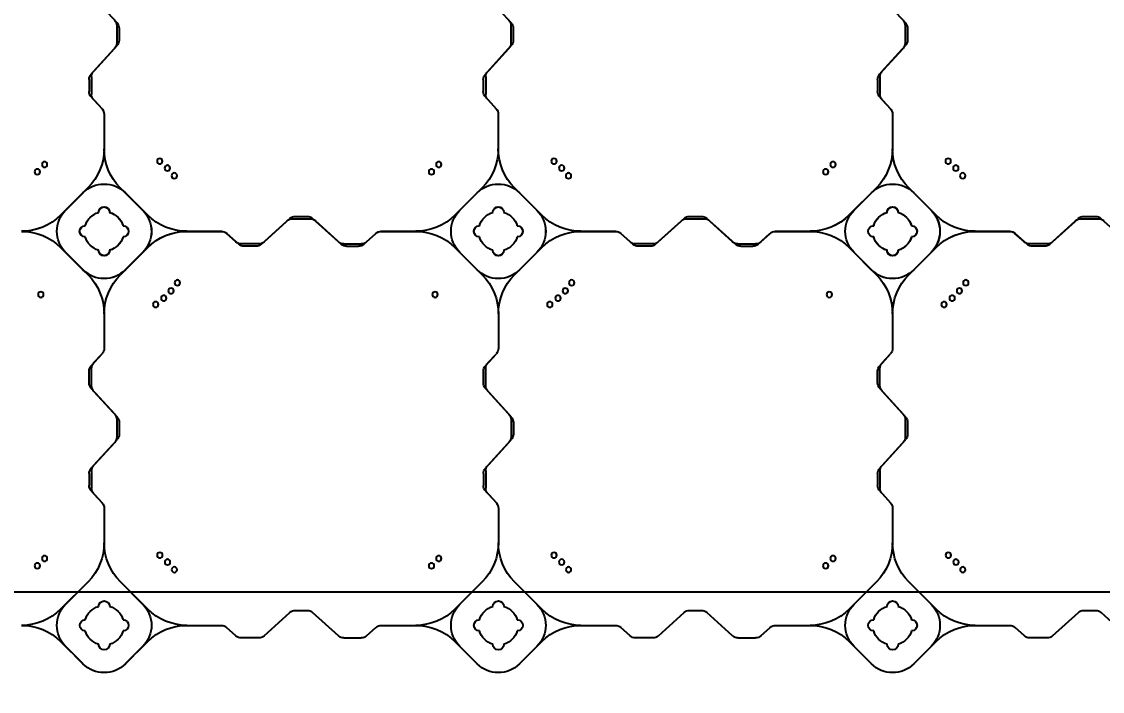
# Model space of a CAD drawing. Header units: millimetres. Extents: x -1612139 to -1260738, y 1141106 to 1536160.
# Drawn here: x -1314124 to -1312753, y 1253728 to 1254578 of the extents above; entities that cross this region are included whole.
import ezdxf

# ---------------------------------------------------------------- set-up
doc = ezdxf.new("R2010")
doc.units = ezdxf.units.MM
doc.header["$LTSCALE"] = 10
doc.layers.get('0').update_dxf_attribs({"linetype": 'CONTINUOUS'})
doc.layers.get('DEFPOINTS').update_dxf_attribs({"linetype": 'CONTINUOUS'})
doc.layers.add('W-FLOAT_BOWL浮筒', color=253, linetype='CONTINUOUS')
doc.styles.add('STANDARD_T3', font='simplex.shx', dxfattribs={"width": 0.7, "bigfont": 'gbcbig.shx'})
doc.dimstyles.new('W&&200', dxfattribs={"dimtxt": 700, "dimasz": 200, "dimexe": 500, "dimexo": 600, "dimgap": 200, "dimtad": 1, "dimdec": 0, "dimzin": 0, "dimdsep": 46, "dimtxsty": 'STANDARD_T3', "dimcen": 0.09, "dimclrd": 1, "dimclre": 1, "dimclrt": 7, "dimazin": 2, "dimtfac": 1, "dimtdec": 0, "dimtix": 1, "dimtmove": 2, "dimatfit": 3, "dimfxl": 100, "dimtolj": 1, "dimtzin": 0, "dimarcsym": 0})

# ---------------------------------------------------------------- blocks, each defined once
blk = doc.blocks.new('蓝色')
at = {"layer": 'W-FLOAT_BOWL浮筒', "color": 5}
for p, q in [((18979.5, 1549.2), (18951.2, 1520.9)), ((18957.5, 1527.3), (18979.4, 1549.2)), ((19033.2, 1549.2), (19055.2, 1527.3)), ((19033.2, 1549.2), (19061.5, 1520.9)), ((19479.5, 1549.2), (19451.2, 1520.9)), ((19457.5, 1527.3), (19479.4, 1549.2)), ((19533.2, 1549.2), (19555.2, 1527.3)), ((19533.2, 1549.2), (19561.5, 1520.9)), ((19979.5, 1549.2), (19951.2, 1520.9)), ((19957.5, 1527.3), (19979.4, 1549.2)), ((20033.2, 1549.2), (20055.2, 1527.3)), ((20033.2, 1549.2), (20061.5, 1520.9)), ((19173.5, 1513.8), (19161.6, 1503)), ((19202.5, 1516.4), (19180.2, 1516.4)), ((19209.2, 1513.8), (19242, 1484)), ((19303.5, 1513.8), (19270.7, 1484)), ((19310.2, 1516.4), (19332.5, 1516.4)), ((19339.2, 1513.8), (19351.1, 1503)), ((19673.5, 1513.8), (19661.6, 1503)), ((19702.5, 1516.4), (19680.2, 1516.4)), ((19709.2, 1513.8), (19742, 1484)), ((19803.5, 1513.8), (19770.7, 1484)), ((19810.2, 1516.4), (19832.5, 1516.4)), ((19839.2, 1513.8), (19851.1, 1503)), ((20173.5, 1513.8), (20161.6, 1503)), ((20202.5, 1516.4), (20180.2, 1516.4)), ((20209.2, 1513.8), (20242, 1484)), ((20303.5, 1513.8), (20270.7, 1484)), ((19110.9, 1500.4), (19154.9, 1500.4)), ((19357.8, 1500.4), (19401.6, 1500.4)), ((19610.9, 1500.4), (19654.9, 1500.4)), ((19857.8, 1500.4), (19901.6, 1500.4)), ((20110.9, 1500.4), (20154.9, 1500.4)), ((19248.7, 1481.4), (19264, 1481.4)), ((19748.7, 1481.4), (19764, 1481.4)), ((20248.7, 1481.4), (20264, 1481.4)), ((18985.8, 1445.1), (18951.1, 1479.9)), ((18957.5, 1473.5), (18985.8, 1445.2)), ((19026.8, 1445.1), (19061.6, 1479.9)), ((19055.2, 1473.5), (19026.8, 1445.2)), ((19485.8, 1445.1), (19451.1, 1479.9)), ((19457.5, 1473.5), (19485.8, 1445.2)), ((19526.8, 1445.1), (19561.6, 1479.9)), ((19555.2, 1473.5), (19526.8, 1445.2)), ((19985.8, 1445.1), (19951.1, 1479.9)), ((19957.5, 1473.5), (19985.8, 1445.2)), ((20026.8, 1445.1), (20061.6, 1479.9)), ((20055.2, 1473.5), (20026.8, 1445.2)), ((19006.3, 1351.6), (19006.3, 1395.8)), ((19006.3, 1351.8), (19006.3, 1395.8)), ((19506.3, 1351.6), (19506.3, 1395.8)), ((19506.3, 1351.8), (19506.3, 1395.8)), ((20006.3, 1351.6), (20006.3, 1395.8)), ((20006.3, 1351.8), (20006.3, 1395.8)), ((18989.9, 1329.7), (19003.7, 1344.9)), ((18992.9, 1333.2), (19003.7, 1345.1)), ((19489.9, 1329.7), (19503.7, 1344.9)), ((19492.9, 1333.2), (19503.7, 1345.1)), ((19989.9, 1329.7), (20003.7, 1344.9)), ((19992.9, 1333.2), (20003.7, 1345.1)), ((18987.3, 1307.7), (18987.3, 1323)), ((18990.3, 1304.2), (18990.3, 1326.5)), ((19487.3, 1307.7), (19487.3, 1323)), ((19490.3, 1304.2), (19490.3, 1326.5)), ((19987.3, 1307.7), (19987.3, 1323)), ((19990.3, 1304.2), (19990.3, 1326.5)), ((18989.9, 1301), (19019.7, 1268.2)), ((18992.9, 1297.5), (19022.7, 1264.7)), ((19489.9, 1301), (19519.7, 1268.2)), ((19492.9, 1297.5), (19522.7, 1264.7)), ((19989.9, 1301), (20019.7, 1268.2)), ((19992.9, 1297.5), (20022.7, 1264.7)), ((19022.3, 1239.2), (19022.3, 1261.5)), ((19522.3, 1239.2), (19522.3, 1261.5)), ((20022.3, 1239.2), (20022.3, 1261.5)), ((19025.3, 1242.7), (19025.3, 1258)), ((19525.3, 1242.7), (19525.3, 1258)), ((20025.3, 1242.7), (20025.3, 1258)), ((18992.9, 1203.2), (19022.7, 1236)), ((19492.9, 1203.2), (19522.7, 1236)), ((19992.9, 1203.2), (20022.7, 1236))]:
    blk.add_line(p, q, dxfattribs=at)
for centre in [(18921.6, 1424.8), (19095.3, 1429.8), (19421.6, 1424.8), (19595.3, 1429.8), (19921.6, 1424.8), (20095.3, 1429.8), (18930.8, 1415.6), (19076.9, 1411.4), (19086.6, 1420.1), (19430.8, 1415.6), (19576.9, 1411.4), (19586.6, 1420.1), (19930.8, 1415.6), (20076.9, 1411.4), (20086.6, 1420.1)]:
    blk.add_circle(centre, 3.5, dxfattribs=at)
for centre, radius, start, end in [((19006.3, 1522.3), 38, 45, 135), ((19006.4, 1522.3), 38, 45, 135), ((19506.3, 1522.3), 38, 45, 135), ((19506.4, 1522.3), 38, 45, 135), ((20006.3, 1522.3), 38, 45, 135), ((20006.4, 1522.3), 38, 45, 135), ((18984.4, 1500.4), 38, 135, 225), ((19006.3, 1500.4), 25, 106.2602, 163.7398), ((19006.3, 1500.4), 25, 106.2602, 163.7398), ((19006.3, 1524.4), 7, 0, 180), ((19006.3, 1524.4), 7, 0, 180), ((19006.3, 1500.4), 25, 16.2602, 73.7398), ((19006.3, 1500.4), 25, 16.2602, 73.7398), ((19028.3, 1500.4), 38, 315, 45), ((19484.4, 1500.4), 38, 135, 225), ((19506.3, 1500.4), 25, 106.2602, 163.7398), ((19506.3, 1500.4), 25, 106.2602, 163.7398), ((19506.3, 1524.4), 7, 0, 180), ((19506.3, 1524.4), 7, 0, 180), ((19506.3, 1500.4), 25, 16.2602, 73.7398), ((19506.3, 1500.4), 25, 16.2602, 73.7398), ((19528.3, 1500.4), 38, 315, 45), ((19984.4, 1500.4), 38, 135, 225), ((20006.3, 1500.4), 25, 106.2602, 163.7398), ((20006.3, 1500.4), 25, 106.2602, 163.7398), ((20006.3, 1524.4), 7, 0, 180), ((20006.3, 1524.4), 7, 0, 180), ((20006.3, 1500.4), 25, 16.2602, 73.7398), ((20006.3, 1500.4), 25, 16.2602, 73.7398), ((20028.3, 1500.4), 38, 315, 45), ((18901.7, 1570.4), 70, 270, 315), ((19111, 1570.4), 70, 225, 270), ((19180.2, 1506.4), 10, 90, 132.2737), ((19202.5, 1506.4), 10, 47.7263, 90), ((19310.2, 1506.4), 10, 90, 132.2737), ((19332.5, 1506.4), 10, 47.7263, 90), ((19401.7, 1570.4), 70, 270, 315), ((19611, 1570.4), 70, 225, 270), ((19680.2, 1506.4), 10, 90, 132.2737), ((19702.5, 1506.4), 10, 47.7263, 90), ((19810.2, 1506.4), 10, 90, 132.2737), ((19832.5, 1506.4), 10, 47.7263, 90), ((19901.7, 1570.4), 70, 270, 315), ((20111, 1570.4), 70, 225, 270), ((20180.2, 1506.4), 10, 90, 132.2737), ((20202.5, 1506.4), 10, 47.7263, 90), ((18901.6, 1430.4), 70, 45, 90), ((18982.3, 1500.4), 7, 90, 270), ((18982.3, 1500.4), 7, 90, 270), ((19030.3, 1500.4), 7, 270, 90), ((19030.3, 1500.4), 7, 270, 90), ((19111.1, 1430.4), 70, 90, 135), ((19154.9, 1510.4), 10, 270, 312.2737), ((19357.8, 1510.4), 10, 227.7263, 270), ((19401.6, 1430.4), 70, 45, 90), ((19482.3, 1500.4), 7, 90, 270), ((19482.3, 1500.4), 7, 90, 270), ((19530.3, 1500.4), 7, 270, 90), ((19530.3, 1500.4), 7, 270, 90), ((19611.1, 1430.4), 70, 90, 135), ((19654.9, 1510.4), 10, 270, 312.2737), ((19857.8, 1510.4), 10, 227.7263, 270), ((19901.6, 1430.4), 70, 45, 90), ((19982.3, 1500.4), 7, 90, 270), ((19982.3, 1500.4), 7, 90, 270), ((20030.3, 1500.4), 7, 270, 90), ((20030.3, 1500.4), 7, 270, 90), ((20111.1, 1430.4), 70, 90, 135), ((20154.9, 1510.4), 10, 270, 312.2737), ((19006.3, 1500.4), 25, 196.2602, 253.7398), ((19006.3, 1500.4), 25, 196.2602, 253.7398), ((19006.3, 1500.4), 25, 286.2602, 343.7398), ((19006.3, 1500.4), 25, 286.2602, 343.7398), ((19248.7, 1491.4), 10, 227.7263, 270), ((19264, 1491.4), 10, 270, 312.2737), ((19506.3, 1500.4), 25, 196.2602, 253.7398), ((19506.3, 1500.4), 25, 196.2602, 253.7398), ((19506.3, 1500.4), 25, 286.2602, 343.7398), ((19506.3, 1500.4), 25, 286.2602, 343.7398), ((19748.7, 1491.4), 10, 227.7263, 270), ((19764, 1491.4), 10, 270, 312.2737), ((20006.3, 1500.4), 25, 196.2602, 253.7398), ((20006.3, 1500.4), 25, 196.2602, 253.7398), ((20006.3, 1500.4), 25, 286.2602, 343.7398), ((20006.3, 1500.4), 25, 286.2602, 343.7398), ((20248.7, 1491.4), 10, 227.7263, 270), ((20264, 1491.4), 10, 270, 312.2737), ((19006.3, 1476.4), 7, 180, 0), ((19006.3, 1476.4), 7, 180, 0), ((19506.3, 1476.4), 7, 180, 0), ((19506.3, 1476.4), 7, 180, 0), ((20006.3, 1476.4), 7, 180, 0), ((20006.3, 1476.4), 7, 180, 0), ((18936.3, 1395.7), 70, 0, 45), ((18936.3, 1395.7), 70, 0, 45), ((19076.3, 1395.7), 70, 135, 180), ((19076.3, 1395.7), 70, 135, 180), ((19436.3, 1395.7), 70, 0, 45), ((19436.3, 1395.7), 70, 0, 45), ((19576.3, 1395.7), 70, 135, 180), ((19576.3, 1395.7), 70, 135, 180), ((19936.3, 1395.7), 70, 0, 45), ((19936.3, 1395.7), 70, 0, 45), ((20076.3, 1395.7), 70, 135, 180), ((20076.3, 1395.7), 70, 135, 180), ((18996.3, 1351.8), 10, 317.7263, 0), ((18996.3, 1351.6), 10, 317.7263, 0), ((19496.3, 1351.8), 10, 317.7263, 0), ((19496.3, 1351.6), 10, 317.7263, 0), ((19996.3, 1351.8), 10, 317.7263, 0), ((19996.3, 1351.6), 10, 317.7263, 0), ((18997.3, 1323), 10, 137.7263, 180), ((19000.3, 1326.5), 10, 137.7263, 180), ((19497.3, 1323), 10, 137.7263, 180), ((19500.3, 1326.5), 10, 137.7263, 180), ((19997.3, 1323), 10, 137.7263, 180), ((20000.3, 1326.5), 10, 137.7263, 180), ((18997.3, 1307.7), 10, 180, 222.2737), ((19000.3, 1304.2), 10, 180, 222.2737), ((19497.3, 1307.7), 10, 180, 222.2737), ((19500.3, 1304.2), 10, 180, 222.2737), ((19997.3, 1307.7), 10, 180, 222.2737), ((20000.3, 1304.2), 10, 180, 222.2737), ((19012.3, 1261.5), 10, 0, 42.2737), ((19015.3, 1258), 10, 0, 42.2737), ((19512.3, 1261.5), 10, 0, 42.2737), ((19515.3, 1258), 10, 0, 42.2737), ((20012.3, 1261.5), 10, 0, 42.2737), ((20015.3, 1258), 10, 0, 42.2737), ((19012.3, 1239.2), 10, 317.7263, 0), ((19015.3, 1242.7), 10, 317.7263, 0), ((19512.3, 1239.2), 10, 317.7263, 0), ((19515.3, 1242.7), 10, 317.7263, 0), ((20012.3, 1239.2), 10, 317.7263, 0), ((20015.3, 1242.7), 10, 317.7263, 0)]:
    blk.add_arc(centre, radius, start, end, dxfattribs=at)
blk = doc.blocks.new('橙色')
at = {"layer": 'W-FLOAT_BOWL浮筒', "color": 30}
for p, q in [((19473.2, 2548.8), (19444.8, 2520.5)), ((19451.2, 2526.9), (19473.1, 2548.8)), ((19526.8, 2548.8), (19555.2, 2520.5)), ((19526.9, 2548.8), (19548.8, 2526.9)), ((19973.2, 2548.8), (19944.8, 2520.5)), ((19951.2, 2526.9), (19973.1, 2548.8)), ((20026.8, 2548.8), (20055.2, 2520.5)), ((20026.9, 2548.8), (20048.8, 2526.9)), ((20473.2, 2548.8), (20444.8, 2520.5)), ((20451.2, 2526.9), (20473.1, 2548.8)), ((20526.8, 2548.8), (20555.2, 2520.5)), ((20526.9, 2548.8), (20548.8, 2526.9)), ((19667.1, 2513.4), (19655.3, 2502.6)), ((19696.1, 2516), (19673.9, 2516)), ((19702.9, 2513.4), (19735.6, 2483.6)), ((19797.1, 2513.4), (19764.4, 2483.6)), ((19803.9, 2516), (19826.1, 2516)), ((19832.9, 2513.4), (19844.7, 2502.6)), ((20167.1, 2513.4), (20155.3, 2502.6)), ((20196.1, 2516), (20173.9, 2516)), ((20202.9, 2513.4), (20235.6, 2483.6)), ((20297.1, 2513.4), (20264.4, 2483.6)), ((20303.9, 2516), (20326.1, 2516)), ((20332.9, 2513.4), (20344.7, 2502.6)), ((20667.1, 2513.4), (20655.3, 2502.6)), ((20696.1, 2516), (20673.9, 2516)), ((20702.9, 2513.4), (20735.6, 2483.6)), ((20797.1, 2513.4), (20764.4, 2483.6)), ((19604.6, 2500), (19648.5, 2500)), ((19851.5, 2500), (19895.3, 2500)), ((20104.6, 2500), (20148.5, 2500)), ((20351.5, 2500), (20395.3, 2500)), ((20604.6, 2500), (20648.5, 2500)), ((19479.5, 2444.8), (19444.8, 2479.5)), ((19451.2, 2473.2), (19479.5, 2444.8)), ((19520.5, 2444.8), (19555.2, 2479.5)), ((19548.8, 2473.2), (19520.5, 2444.8)), ((19742.4, 2481), (19757.6, 2481)), ((19979.5, 2444.8), (19944.8, 2479.5)), ((19951.2, 2473.2), (19979.5, 2444.8)), ((20020.5, 2444.8), (20055.2, 2479.5)), ((20048.8, 2473.2), (20020.5, 2444.8)), ((20242.4, 2481), (20257.6, 2481)), ((20479.5, 2444.8), (20444.8, 2479.5)), ((20451.2, 2473.2), (20479.5, 2444.8)), ((20520.5, 2444.8), (20555.2, 2479.5)), ((20548.8, 2473.2), (20520.5, 2444.8)), ((20742.4, 2481), (20757.6, 2481)), ((19500, 2351.3), (19500, 2395.4)), ((19500, 2351.5), (19500, 2395.4)), ((20000, 2351.3), (20000, 2395.4)), ((20000, 2351.5), (20000, 2395.4)), ((20500, 2351.3), (20500, 2395.4)), ((20500, 2351.5), (20500, 2395.4)), ((19483.6, 2329.4), (19497.4, 2344.5)), ((19486.6, 2332.9), (19497.4, 2344.7)), ((19983.6, 2329.4), (19997.4, 2344.5)), ((19986.6, 2332.9), (19997.4, 2344.7)), ((20483.6, 2329.4), (20497.4, 2344.5)), ((20486.6, 2332.9), (20497.4, 2344.7)), ((19481, 2307.4), (19481, 2322.6)), ((19484, 2303.9), (19484, 2326.1)), ((19981, 2307.4), (19981, 2322.6)), ((19984, 2303.9), (19984, 2326.1)), ((20481, 2307.4), (20481, 2322.6)), ((20484, 2303.9), (20484, 2326.1)), ((19483.6, 2300.6), (19513.4, 2267.9)), ((19486.6, 2297.1), (19516.4, 2264.4)), ((19983.6, 2300.6), (20013.4, 2267.9)), ((19986.6, 2297.1), (20016.4, 2264.4)), ((20483.6, 2300.6), (20513.4, 2267.9)), ((20486.6, 2297.1), (20516.4, 2264.4)), ((19516, 2238.9), (19516, 2261.1)), ((19519, 2242.4), (19519, 2257.6)), ((20016, 2238.9), (20016, 2261.1)), ((20019, 2242.4), (20019, 2257.6)), ((20516, 2238.9), (20516, 2261.1)), ((20519, 2242.4), (20519, 2257.6)), ((19486.6, 2202.9), (19516.4, 2235.6)), ((19986.6, 2202.9), (20016.4, 2235.6)), ((20486.6, 2202.9), (20516.4, 2235.6)), ((19483.6, 2199.4), (19513.4, 2232.1)), ((19983.6, 2199.4), (20013.4, 2232.1)), ((20483.6, 2199.4), (20513.4, 2232.1)), ((19484, 2196.1), (19484, 2173.9)), ((19984, 2196.1), (19984, 2173.9)), ((20484, 2196.1), (20484, 2173.9)), ((19481, 2192.6), (19481, 2177.4)), ((19981, 2192.6), (19981, 2177.4)), ((20481, 2192.6), (20481, 2177.4)), ((19483.6, 2170.6), (19497.4, 2155.5)), ((19486.6, 2167.1), (19497.4, 2155.3)), ((19983.6, 2170.6), (19997.4, 2155.5)), ((19986.6, 2167.1), (19997.4, 2155.3)), ((20483.6, 2170.6), (20497.4, 2155.5)), ((20486.6, 2167.1), (20497.4, 2155.3)), ((19500, 2104.7), (19500, 2148.7)), ((19500, 2104.7), (19500, 2148.5)), ((20000, 2104.7), (20000, 2148.7)), ((20000, 2104.7), (20000, 2148.5)), ((20500, 2104.7), (20500, 2148.7)), ((20500, 2104.7), (20500, 2148.5)), ((19444.8, 2020.5), (19479.5, 2055.2)), ((19451.2, 2026.8), (19479.5, 2055.2)), ((19548.8, 2026.8), (19520.5, 2055.2)), ((19555.2, 2020.5), (19520.5, 2055.2)), ((19944.8, 2020.5), (19979.5, 2055.2)), ((19951.2, 2026.8), (19979.5, 2055.2)), ((20048.8, 2026.8), (20020.5, 2055.2)), ((20055.2, 2020.5), (20020.5, 2055.2)), ((20444.8, 2020.5), (20479.5, 2055.2)), ((20451.2, 2026.8), (20479.5, 2055.2)), ((20548.8, 2026.8), (20520.5, 2055.2)), ((20555.2, 2020.5), (20520.5, 2055.2)), ((19670.6, 2016.4), (19655.5, 2002.6)), ((19692.6, 2019), (19677.4, 2019)), ((19699.4, 2016.4), (19732.1, 1986.6)), ((19800.6, 2016.4), (19767.9, 1986.6)), ((19807.4, 2019), (19822.6, 2019)), ((19829.4, 2016.4), (19844.5, 2002.6)), ((20170.6, 2016.4), (20155.5, 2002.6)), ((20192.6, 2019), (20177.4, 2019)), ((20199.4, 2016.4), (20232.1, 1986.6)), ((20300.6, 2016.4), (20267.9, 1986.6)), ((20307.4, 2019), (20322.6, 2019)), ((20329.4, 2016.4), (20344.5, 2002.6)), ((20670.6, 2016.4), (20655.5, 2002.6)), ((20692.6, 2019), (20677.4, 2019)), ((20699.4, 2016.4), (20732.1, 1986.6)), ((19604.6, 2000), (19648.7, 2000)), ((19851.3, 2000), (19895.3, 2000)), ((20104.6, 2000), (20148.7, 2000)), ((20351.3, 2000), (20395.3, 2000)), ((20604.6, 2000), (20648.7, 2000)), ((19473.2, 1951.2), (19444.8, 1979.5)), ((19526.8, 1951.2), (19555.2, 1979.5)), ((19738.9, 1984), (19761.1, 1984)), ((19973.2, 1951.2), (19944.8, 1979.5)), ((20026.8, 1951.2), (20055.2, 1979.5)), ((20238.9, 1984), (20261.1, 1984)), ((20473.2, 1951.2), (20444.8, 1979.5)), ((20526.8, 1951.2), (20555.2, 1979.5)), ((20738.9, 1984), (20761.1, 1984)), ((19473.1, 1951.2), (19451.2, 1973.1)), ((19548.8, 1973.1), (19526.9, 1951.2)), ((19973.1, 1951.2), (19951.2, 1973.1)), ((20048.8, 1973.1), (20026.9, 1951.2)), ((20473.1, 1951.2), (20451.2, 1973.1)), ((20548.8, 1973.1), (20526.9, 1951.2))]:
    blk.add_line(p, q, dxfattribs=at)
for centre in [(19415.2, 2424.4), (19589, 2429.4), (19915.2, 2424.4), (20089, 2429.4), (20415.2, 2424.4), (20589, 2429.4), (19424.4, 2415.2), (19570.6, 2411), (19580.3, 2419.7), (19924.4, 2415.2), (20070.6, 2411), (20080.3, 2419.7), (20424.4, 2415.2), (20570.6, 2411), (20580.3, 2419.7), (19419.7, 2080.3), (19565.3, 2092.9), (19575.6, 2084.8), (19919.7, 2080.3), (20065.3, 2092.9), (20075.6, 2084.8), (20419.7, 2080.3), (20565.3, 2092.9), (20575.6, 2084.8), (19584.8, 2075.6), (20084.8, 2075.6), (20584.8, 2075.6), (19592.9, 2065.3), (20092.9, 2065.3), (20592.9, 2065.3)]:
    blk.add_circle(centre, 3.5, dxfattribs=at)
for centre, radius, start, end in [((19500, 2522), 38, 45, 135), ((19500, 2522), 38, 45, 135), ((20000, 2522), 38, 45, 135), ((20000, 2522), 38, 45, 135), ((20500, 2522), 38, 45, 135), ((20500, 2522), 38, 45, 135), ((19478, 2500), 38, 135, 225), ((19500, 2500), 25, 106.2602, 163.7398), ((19500, 2500), 25, 106.2602, 163.7398), ((19500, 2524), 7, 0, 180), ((19500, 2524), 7, 0, 180), ((19500, 2500), 25, 16.2602, 73.7398), ((19500, 2500), 25, 16.2602, 73.7398), ((19522, 2500), 38, 315, 45), ((19978, 2500), 38, 135, 225), ((20000, 2500), 25, 106.2602, 163.7398), ((20000, 2500), 25, 106.2602, 163.7398), ((20000, 2524), 7, 0, 180), ((20000, 2524), 7, 0, 180), ((20000, 2500), 25, 16.2602, 73.7398), ((20000, 2500), 25, 16.2602, 73.7398), ((20022, 2500), 38, 315, 45), ((20478, 2500), 38, 135, 225), ((20500, 2500), 25, 106.2602, 163.7398), ((20500, 2500), 25, 106.2602, 163.7398), ((20500, 2524), 7, 0, 180), ((20500, 2524), 7, 0, 180), ((20500, 2500), 25, 16.2602, 73.7398), ((20500, 2500), 25, 16.2602, 73.7398), ((20522, 2500), 38, 315, 45), ((19395.3, 2570), 70, 270, 315), ((19604.7, 2570), 70, 225, 270), ((19673.9, 2506), 10, 90, 132.2737), ((19696.1, 2506), 10, 47.7263, 90), ((19803.9, 2506), 10, 90, 132.2737), ((19826.1, 2506), 10, 47.7263, 90), ((19895.3, 2570), 70, 270, 315), ((20104.7, 2570), 70, 225, 270), ((20173.9, 2506), 10, 90, 132.2737), ((20196.1, 2506), 10, 47.7263, 90), ((20303.9, 2506), 10, 90, 132.2737), ((20326.1, 2506), 10, 47.7263, 90), ((20395.3, 2570), 70, 270, 315), ((20604.7, 2570), 70, 225, 270), ((20673.9, 2506), 10, 90, 132.2737), ((20696.1, 2506), 10, 47.7263, 90), ((19395.3, 2430), 70, 45, 90), ((19476, 2500), 7, 90, 270), ((19476, 2500), 7, 90, 270), ((19524, 2500), 7, 270, 90), ((19524, 2500), 7, 270, 90), ((19604.7, 2430), 70, 90, 135), ((19648.5, 2510), 10, 270, 312.2737), ((19851.5, 2510), 10, 227.7263, 270), ((19895.3, 2430), 70, 45, 90), ((19976, 2500), 7, 90, 270), ((19976, 2500), 7, 90, 270), ((20024, 2500), 7, 270, 90), ((20024, 2500), 7, 270, 90), ((20104.7, 2430), 70, 90, 135), ((20148.5, 2510), 10, 270, 312.2737), ((20351.5, 2510), 10, 227.7263, 270), ((20395.3, 2430), 70, 45, 90), ((20476, 2500), 7, 90, 270), ((20476, 2500), 7, 90, 270), ((20524, 2500), 7, 270, 90), ((20524, 2500), 7, 270, 90), ((20604.7, 2430), 70, 90, 135), ((20648.5, 2510), 10, 270, 312.2737), ((19500, 2500), 25, 196.2602, 253.7398), ((19500, 2500), 25, 196.2602, 253.7398), ((19500, 2500), 25, 286.2602, 343.7398), ((19500, 2500), 25, 286.2602, 343.7398), ((19742.4, 2491), 10, 227.7263, 270), ((19757.6, 2491), 10, 270, 312.2737), ((20000, 2500), 25, 196.2602, 253.7398), ((20000, 2500), 25, 196.2602, 253.7398), ((20000, 2500), 25, 286.2602, 343.7398), ((20000, 2500), 25, 286.2602, 343.7398), ((20242.4, 2491), 10, 227.7263, 270), ((20257.6, 2491), 10, 270, 312.2737), ((20500, 2500), 25, 196.2602, 253.7398), ((20500, 2500), 25, 196.2602, 253.7398), ((20500, 2500), 25, 286.2602, 343.7398), ((20500, 2500), 25, 286.2602, 343.7398), ((20742.4, 2491), 10, 227.7263, 270), ((20757.6, 2491), 10, 270, 312.2737), ((19500, 2476), 7, 180, 0), ((19500, 2476), 7, 180, 0), ((20000, 2476), 7, 180, 0), ((20000, 2476), 7, 180, 0), ((20500, 2476), 7, 180, 0), ((20500, 2476), 7, 180, 0), ((19430, 2395.3), 70, 0, 45), ((19430, 2395.3), 70, 0, 45), ((19570, 2395.3), 70, 135, 180), ((19570, 2395.3), 70, 135, 180), ((19930, 2395.3), 70, 0, 45), ((19930, 2395.3), 70, 0, 45), ((20070, 2395.3), 70, 135, 180), ((20070, 2395.3), 70, 135, 180), ((20430, 2395.3), 70, 0, 45), ((20430, 2395.3), 70, 0, 45), ((20570, 2395.3), 70, 135, 180), ((20570, 2395.3), 70, 135, 180), ((19490, 2351.5), 10, 317.7263, 0), ((19490, 2351.3), 10, 317.7263, 0), ((19990, 2351.5), 10, 317.7263, 0), ((19990, 2351.3), 10, 317.7263, 0), ((20490, 2351.5), 10, 317.7263, 0), ((20490, 2351.3), 10, 317.7263, 0), ((19494, 2326.1), 10, 137.7263, 180), ((19994, 2326.1), 10, 137.7263, 180), ((20494, 2326.1), 10, 137.7263, 180), ((19491, 2322.6), 10, 137.7263, 180), ((19991, 2322.6), 10, 137.7263, 180), ((20491, 2322.6), 10, 137.7263, 180), ((19491, 2307.4), 10, 180, 222.2737), ((19494, 2303.9), 10, 180, 222.2737), ((19991, 2307.4), 10, 180, 222.2737), ((19994, 2303.9), 10, 180, 222.2737), ((20491, 2307.4), 10, 180, 222.2737), ((20494, 2303.9), 10, 180, 222.2737), ((19506, 2261.1), 10, 0, 42.2737), ((19509, 2257.6), 10, 0, 42.2737), ((20006, 2261.1), 10, 0, 42.2737), ((20009, 2257.6), 10, 0, 42.2737), ((20506, 2261.1), 10, 0, 42.2737), ((20509, 2257.6), 10, 0, 42.2737), ((19506, 2238.9), 10, 317.7263, 0), ((19509, 2242.4), 10, 317.7263, 0), ((20006, 2238.9), 10, 317.7263, 0), ((20009, 2242.4), 10, 317.7263, 0), ((20506, 2238.9), 10, 317.7263, 0), ((20509, 2242.4), 10, 317.7263, 0), ((19491, 2192.6), 10, 137.7263, 180), ((19494, 2196.1), 10, 137.7263, 180), ((19991, 2192.6), 10, 137.7263, 180), ((19994, 2196.1), 10, 137.7263, 180), ((20491, 2192.6), 10, 137.7263, 180), ((20494, 2196.1), 10, 137.7263, 180), ((19491, 2177.4), 10, 180, 222.2737), ((19494, 2173.9), 10, 180, 222.2737), ((19991, 2177.4), 10, 180, 222.2737), ((19994, 2173.9), 10, 180, 222.2737), ((20491, 2177.4), 10, 180, 222.2737), ((20494, 2173.9), 10, 180, 222.2737), ((19490, 2148.7), 10, 0, 42.2737), ((19490, 2148.5), 10, 0, 42.2737), ((19990, 2148.7), 10, 0, 42.2737), ((19990, 2148.5), 10, 0, 42.2737), ((20490, 2148.7), 10, 0, 42.2737), ((20490, 2148.5), 10, 0, 42.2737), ((19430, 2104.7), 70, 315, 0), ((19430, 2104.7), 70, 315, 0), ((19570, 2104.7), 70, 180, 225), ((19570, 2104.7), 70, 180, 225), ((19930, 2104.7), 70, 315, 0), ((19930, 2104.7), 70, 315, 0), ((20070, 2104.7), 70, 180, 225), ((20070, 2104.7), 70, 180, 225), ((20430, 2104.7), 70, 315, 0), ((20430, 2104.7), 70, 315, 0), ((20570, 2104.7), 70, 180, 225), ((20570, 2104.7), 70, 180, 225), ((19500, 2024), 7, 0, 180), ((19500, 2024), 7, 0, 180), ((20000, 2024), 7, 0, 180), ((20000, 2024), 7, 0, 180), ((20500, 2024), 7, 0, 180), ((20500, 2024), 7, 0, 180), ((19395.3, 2070), 70, 270, 315), ((19478, 2000), 38, 135, 225), ((19500, 2000), 25, 106.2602, 163.7398), ((19500, 2000), 25, 106.2602, 163.7398), ((19500, 2000), 25, 16.2602, 73.7398), ((19500, 2000), 25, 16.2602, 73.7398), ((19522, 2000), 38, 315, 45), ((19604.7, 2070), 70, 225, 270), ((19677.4, 2009), 10, 90, 132.2737), ((19692.6, 2009), 10, 47.7263, 90), ((19807.4, 2009), 10, 90, 132.2737), ((19822.6, 2009), 10, 47.7263, 90), ((19895.3, 2070), 70, 270, 315), ((19978, 2000), 38, 135, 225), ((20000, 2000), 25, 106.2602, 163.7398), ((20000, 2000), 25, 106.2602, 163.7398), ((20000, 2000), 25, 16.2602, 73.7398), ((20000, 2000), 25, 16.2602, 73.7398), ((20022, 2000), 38, 315, 45), ((20104.7, 2070), 70, 225, 270), ((20177.4, 2009), 10, 90, 132.2737), ((20192.6, 2009), 10, 47.7263, 90), ((20307.4, 2009), 10, 90, 132.2737), ((20322.6, 2009), 10, 47.7263, 90), ((20395.3, 2070), 70, 270, 315), ((20478, 2000), 38, 135, 225), ((20500, 2000), 25, 106.2602, 163.7398), ((20500, 2000), 25, 106.2602, 163.7398), ((20500, 2000), 25, 16.2602, 73.7398), ((20500, 2000), 25, 16.2602, 73.7398), ((20522, 2000), 38, 315, 45), ((20604.7, 2070), 70, 225, 270), ((20677.4, 2009), 10, 90, 132.2737), ((20692.6, 2009), 10, 47.7263, 90), ((19476, 2000), 7, 90, 270), ((19476, 2000), 7, 90, 270), ((19524, 2000), 7, 270, 90), ((19524, 2000), 7, 270, 90), ((19648.7, 2010), 10, 270, 312.2737), ((19851.3, 2010), 10, 227.7263, 270), ((19976, 2000), 7, 90, 270), ((19976, 2000), 7, 90, 270), ((20024, 2000), 7, 270, 90), ((20024, 2000), 7, 270, 90), ((20148.7, 2010), 10, 270, 312.2737), ((20351.3, 2010), 10, 227.7263, 270), ((20476, 2000), 7, 90, 270), ((20476, 2000), 7, 90, 270), ((20524, 2000), 7, 270, 90), ((20524, 2000), 7, 270, 90), ((20648.7, 2010), 10, 270, 312.2737), ((19395.3, 1930), 70, 45, 90), ((19500, 2000), 25, 196.2602, 253.7398), ((19500, 2000), 25, 196.2602, 253.7398), ((19500, 2000), 25, 286.2602, 343.7398), ((19500, 2000), 25, 286.2602, 343.7398), ((19604.7, 1930), 70, 90, 135), ((19895.3, 1930), 70, 45, 90), ((20000, 2000), 25, 196.2602, 253.7398), ((20000, 2000), 25, 196.2602, 253.7398), ((20000, 2000), 25, 286.2602, 343.7398), ((20000, 2000), 25, 286.2602, 343.7398), ((20104.7, 1930), 70, 90, 135), ((20395.3, 1930), 70, 45, 90), ((20500, 2000), 25, 196.2602, 253.7398), ((20500, 2000), 25, 196.2602, 253.7398), ((20500, 2000), 25, 286.2602, 343.7398), ((20500, 2000), 25, 286.2602, 343.7398), ((20604.7, 1930), 70, 90, 135), ((19500, 1976), 7, 180, 0), ((19500, 1976), 7, 180, 0), ((19738.9, 1994), 10, 227.7263, 270), ((19761.1, 1994), 10, 270, 312.2737), ((20000, 1976), 7, 180, 0), ((20000, 1976), 7, 180, 0), ((20238.9, 1994), 10, 227.7263, 270), ((20261.1, 1994), 10, 270, 312.2737), ((20500, 1976), 7, 180, 0), ((20500, 1976), 7, 180, 0), ((20738.9, 1994), 10, 227.7263, 270), ((20761.1, 1994), 10, 270, 312.2737), ((19500, 1978), 38, 225, 315), ((19500, 1978), 38, 225, 315), ((20000, 1978), 38, 225, 315), ((20000, 1978), 38, 225, 315), ((20500, 1978), 38, 225, 315), ((20500, 1978), 38, 225, 315)]:
    blk.add_arc(centre, radius, start, end, dxfattribs=at)
blk = doc.blocks.new('*D183')
at = {"color": 1, "lineweight": -2, "transparency": 16777216}
for p, q in [((-1333518.8, 1271320.9), (-1333518.8, 1271920.9)), ((-1311518.8, 1271320.9), (-1311518.8, 1271920.9)), ((-1333318.8, 1271420.9), (-1311718.8, 1271420.9))]:
    blk.add_line(p, q, dxfattribs=at)
at = {"color": 1, "transparency": 16777216}
for points in [[(-1333318.8, 1271454.3), (-1333318.8, 1271387.6), (-1333518.8, 1271420.9)], [(-1311718.8, 1271454.3), (-1311718.8, 1271387.6), (-1311518.8, 1271420.9)]]:
    blk.add_solid(points, dxfattribs=at)
at = {"layer": 'DEFPOINTS', "color": 0, "transparency": 16777216}
for p in [(-1311518.8, 1271420.9), (-1333518.8, 1256311.5), (-1311518.8, 1253811.5)]:
    blk.add_point(p, dxfattribs=at)
at = {"color": 7, "transparency": 16777216, "insert": (-1321828.2, 1271970.9), "char_height": 700, "attachment_point": 5, "style": 'STANDARD_T3'}
blk.add_mtext('\\A1;22000', dxfattribs=at)

msp = doc.modelspace()

# ---------------------------------------------------------------- linework, layer by layer
msp.add_lwpolyline([(-1339097.9, 1253854.2), (-1274270.1, 1253854.2), (-1274270.1, 1245071.3), (-1339097.9, 1245071.3)], close=True)

# ---------------------------------------------------------------- block references
at = {"xscale": -1, "rotation": 180}
for name, p in [('橙色', (-1333518.8, 1256311.5)), ('蓝色', (-1333025.2, 1255811.8))]:
    msp.add_blockref(name, p, dxfattribs=at)

# ---------------------------------------------------------------- dimensions: what is measured, and where the dimension line sits
dim = msp.add_linear_dim(base=(-1311518.8, 1271420.9), p1=(-1333518.8, 1256311.5), p2=(-1311518.8, 1253811.5), dimstyle='W&&200', override={"dimfxlon": 1})
dim.commit()
dim.dimension.update_dxf_attribs({"geometry": '*D183', "text_midpoint": (-1321828.2, 1271970.9), "dimtype": 160})

doc.saveas('drawing.dxf')
